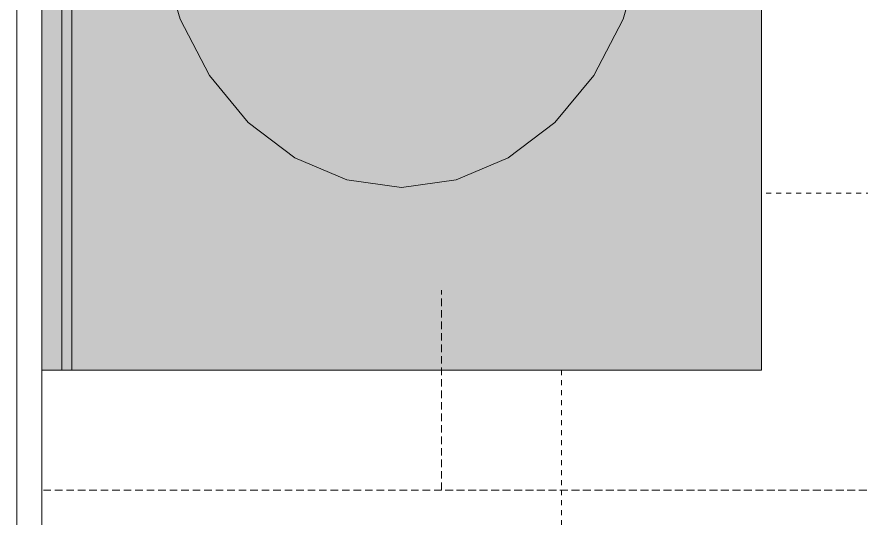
# Model space of a CAD drawing. Header units: inches. Extents: x -4124 to -1807, y 11006 to 12379.
# Drawn here: x -3004.32 to -2983.2, y 11908.86 to 11921.4 of the extents above; entities that cross this region are included whole.
import ezdxf

# ---------------------------------------------------------------- set-up
doc = ezdxf.new("R2010")
doc.units = ezdxf.units.IN
doc.header["$MEASUREMENT"] = 0
doc.linetypes.add('Dash', pattern=[0.25, 0.125, -0.125])
doc.linetypes.add('Hidden', pattern=[0.28125, 0.1875, -0.09375])
for name, color, linetype, lineweight in [('A-GENM', 5, 'Continuous', 9), ('A-GENM-HDLN', 13, 'Dash', 9), ('A-WALL', 113, 'Continuous', 18), ('A-WALL-PATT-5', 111, 'Continuous', 9), ('I-WALL-3', 2, 'Continuous', 9), ('P-SANR-FIXT', 6, 'Continuous', 9), ('P-SANR-FIXT-1', 6, 'Hidden', 9)]:
    doc.layers.add(name, color=color, linetype=linetype, lineweight=lineweight)

# ---------------------------------------------------------------- blocks, each defined once
blk = doc.blocks.new('Plbg-Sink Wall Mounted-UH - Sink-403447-ENLARGED FLOOR PLAN - BASEMENT - EAST')
at = {"layer": 'P-SANR-FIXT'}
h = blk.add_hatch(color=256, dxfattribs=at)
h.paths.add_polyline_path([(-12, 0), (-12, -0.5), (12, -0.5), (12, 0), (-7.431, 0)], flags=0)
h.paths.add_polyline_path([(-12, -2), (-12, -18), (12, -18), (12, -0.75), (-12, -0.75)], flags=0)
h.paths.add_polyline_path([(0.437, -1.098), (0.397, -1.084), (0.397, -1.098)], flags=0)
h.paths.add_polyline_path([(-7.431, -9), (-7.244, -7.631), (-6.695, -6.332), (-5.809, -5.165), (-4.632, -4.192), (-3.222, -3.459), (-1.651, -3.004), (-0.377, -2.885), (-0.397, -1.126), (-0.419, -1.152), (-0.474, -1.077), (-0.949, -1.055), (-0.952, -0.925), (-1.001, -0.925), (-1.001, -0.758), (1.001, -0.76), (0.998, -0.928), (0.949, -0.928), (0.949, -1.055), (0.448, -1.077), (0.396, -1.125), (0.377, -1.152), (0.377, -2.885), (1.657, -3.004), (3.228, -3.459), (4.638, -4.192), (5.881, -5.252), (6.143, -5.597), (7.1, -4.624), (6.932, -4.232), (6.909, -4.125), (6.945, -3.827), (7.01, -3.607), (7.456, -3.162), (8.135, -3.08), (8.394, -3.198), (8.5, -3.273), (8.653, -3.351), (8.912, -3.919), (8.939, -4.036), (8.902, -4.334), (8.838, -4.554), (8.337, -5.008), (7.713, -5.081), (7.453, -4.963), (7.368, -4.898), (6.371, -5.897), (6.714, -6.363), (7.25, -7.631), (7.437, -9), (7.25, -10.369), (6.701, -11.668), (5.815, -12.835), (4.638, -13.808), (3.228, -14.541), (1.657, -14.996), (0.003, -15.15), (-1.651, -14.996), (-3.222, -14.541), (-4.632, -13.808), (-5.809, -12.835), (-6.695, -11.668), (-7.244, -10.369)], flags=0)
for points in [[(-12, -0.75), (12, -0.75), (12, -0.5), (-12, -0.5)], [(-7.431, -9), (-7.244, -10.369), (-6.695, -11.668), (-5.809, -12.835), (-4.632, -13.808), (-3.222, -14.541), (-1.651, -14.996), (0.003, -15.15), (1.657, -14.996), (3.228, -14.541), (4.638, -13.808), (5.815, -12.835), (6.701, -11.668), (7.25, -10.369), (7.437, -9), (7.25, -7.631), (6.636, -6.246), (6.371, -5.897), (5.247, -6.987), (5.132, -6.941), (5.039, -6.833), (5.023, -6.724), (5.096, -6.644), (6.143, -5.597), (5.725, -5.091), (4.638, -4.192), (3.228, -3.459), (1.657, -3.004), (0.377, -2.885), (0.349, -9.468), (0.326, -9.525), (0.308, -9.623), (0.135, -9.799), (0, -9.827), (-0.188, -9.777), (-0.188, -9.734), (-0.326, -9.6), (-0.349, -9.468), (-0.364, -9.399), (-0.377, -2.885), (-1.651, -3.004), (-3.222, -3.459), (-4.632, -4.192), (-5.809, -5.165), (-6.695, -6.332), (-7.244, -7.631)]]:
    blk.add_hatch(color=256, dxfattribs=at).paths.add_polyline_path(points, flags=0)
for p, q in [((-12, 0), (-12, -0.5)), ((-12, -0.5), (-12, -0.75)), ((12, -0.5), (-12, -0.5)), ((-12, -0.75), (12, -0.75)), ((-12, -0.75), (-12, -18)), ((-12, -18), (12, -18))]:
    blk.add_line(p, q, dxfattribs=at)
at = {"layer": 'P-SANR-FIXT', "flags": 128}
for points in [[(-7.431, -9), (-7.244, -7.631), (-6.695, -6.332), (-5.809, -5.165), (-4.632, -4.192), (-3.222, -3.459), (-1.651, -3.004), (-0.379, -2.858)], [(7.437, -9), (7.25, -10.369), (6.701, -11.668), (5.815, -12.835), (4.638, -13.808), (3.228, -14.541), (1.657, -14.996), (0.003, -15.15), (-1.651, -14.996), (-3.222, -14.541), (-4.632, -13.808), (-5.809, -12.835), (-6.695, -11.668), (-7.244, -10.369), (-7.431, -9)]]:
    blk.add_lwpolyline(points, dxfattribs=at)
at = {"layer": 'P-SANR-FIXT-1'}
for p, q in [((-15, -10), (-10, -10)), ((-15, -58), (-15, -10))]:
    blk.add_line(p, q, dxfattribs=at)
blk = doc.blocks.new('Plbg-Toilet Wall Mount FV-UH - _ALL_ADA-2016927-ENLARGED FLOOR PLAN - BASEMENT - EAST')
at = {"layer": 'P-SANR-FIXT-1'}
blk.add_line((42, -56), (42, 0), dxfattribs=at)
blk = doc.blocks.new('OD_ADA Clearances - Turning - T-shape-2246815-ENLARGED FLOOR PLAN - BASEMENT - EAST')
at = {"layer": 'A-GENM-HDLN'}
for p, q in [((-36, 48), (-55, 48)), ((-60, 43.572), (-60, 12))]:
    blk.add_line(p, q, dxfattribs=at)

msp = doc.modelspace()

# ---------------------------------------------------------------- hatches: boundary and pattern name
at = {"layer": 'A-WALL-PATT-5'}
h = msp.add_hatch(dxfattribs=at)
h.set_pattern_fill('FP_4', color=256, style=0, pattern_type=2)
h.set_pattern_definition([(0, (0, 0), (20.48, 5.12), [0.845, -14.515, 0.845, -14.515, -81.92]), (0, (0, 0), (20.48, 5.12), [-30.72, 0.845, -29.875, 0.845, -14.515, -35.84]), (0, (0, 0), (20.48, 5.12), [-76.8, 0.845, -9.395, 0.845, -24.755]), (120, (7.68, 2.56), (-14.67405, 15.1762003), [0.845, -14.515, 0.845, -14.515, -81.92]), (120, (7.68, 2.56), (-14.67405, 15.1762003), [-30.72, 0.845, -29.875, 0.845, -14.515, -35.84]), (120, (7.68, 2.56), (-14.67405, 15.1762003), [-76.8, 0.845, -9.395, 0.845, -24.755]), (240, (10.24, 12.8), (-5.80595, -20.2962003), [0.845, -14.515, 0.845, -14.515, -81.92]), (240, (10.24, 12.8), (-5.80595, -20.2962003), [-30.72, 0.845, -29.875, 0.845, -14.515, -35.84]), (240, (10.24, 12.8), (-5.80595, -20.2962003), [-76.8, 0.845, -9.395, 0.845, -24.755])])
h.paths.add_polyline_path([(-3003.69874, 11849.5644), (-3003.69874, 11949.0019), (-3004.32374, 11949.0019), (-3004.32374, 11849.5644)], flags=0)

# ---------------------------------------------------------------- linework, layer by layer
at = {"layer": 'A-WALL'}
msp.add_line((-3004.32374, 11848.9394), (-3004.32374, 11949.1894), dxfattribs=at)
at = {"layer": 'I-WALL-3'}
msp.add_line((-3003.69874, 11849.5644), (-3003.69874, 11949.1894), dxfattribs=at)

# ---------------------------------------------------------------- block references
at = {"layer": 'A-GENM'}
msp.add_blockref('OD_ADA Clearances - Turning - T-shape-2246815-ENLARGED FLOOR PLAN - BASEMENT - EAST', (-2930.69874, 11868.99218), dxfattribs=at)
at = {"layer": 'P-SANR-FIXT'}
for name, p, rotation in [('Plbg-Sink Wall Mounted-UH - Sink-403447-ENLARGED FLOOR PLAN - BASEMENT - EAST', (-3003.69874, 11924.5644), 89.99999999999855), ('Plbg-Toilet Wall Mount FV-UH - _ALL_ADA-2016927-ENLARGED FLOOR PLAN - BASEMENT - EAST', (-3003.69874, 11867.5644), 89.99999999999834)]:
    msp.add_blockref(name, p, dxfattribs=dict(at, rotation=rotation))

doc.saveas('drawing.dxf')
